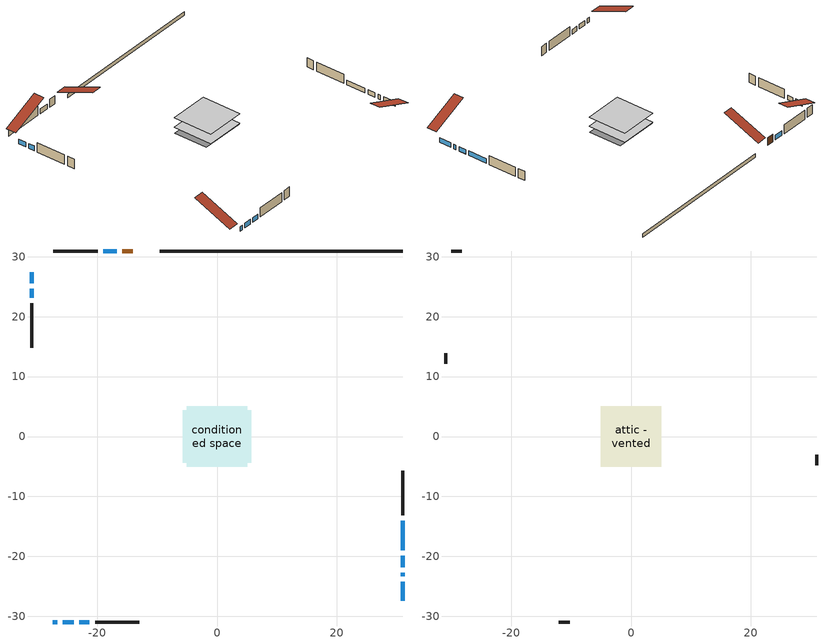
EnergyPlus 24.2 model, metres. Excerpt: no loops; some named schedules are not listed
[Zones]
conditioned space
 floor adiabatic (Floor2 construction): -5.02,-5.02 -5.02,5.02 5.02,5.02 5.02,-5.02 z0.45
 floor adiabatic (AdiabaticFloorConstruction): -5.08,-5.08 -5.08,5.08 5.08,5.08 5.08,-5.08 z0.45
 floor foundation (Slab1 construction): -5.74,-4.39 -5.74,4.39 5.74,4.39 5.74,-4.39 z-0.46
 wall outside (AdiabaticWallConstruction 1): -14.07,30.96 -15.78,30.96 z0.45:2.48
 wall outside (AdiabaticWallConstruction): -30.96,27.39 -30.96,25.56 / 30.96,-27.39 30.96,-24.26 / 30.96,-23.33 30.96,-22.76 / 30.96,-21.83 30.96,-19.92 / -27.39,-30.96 -26.68,-30.96 / -25.75,-30.96 -23.91,-30.96 / -22.98,-30.96 -21.28,-30.96 / -30.96,24.63 -30.96,23.18 / -16.7,30.96 -18.99,30.96 / 30.96,-18.99 30.96,-14.07 z0.45:1.67
 wall outside (Wall1 construction): -19.92,30.96 -27.32,30.96 / -20.36,-30.96 -12.95,-30.96 / -30.96,22.25 -30.96,14.85 / 30.96,-13.15 30.96,-5.74 z0.45:2.89
 wall foundation (FoundationWall1 construction): 30.96,30.96 -9.57,30.96 z-0.46:0.45
 window (WindowConstruction): -30.96,27.39 -30.96,25.56 z0.45:1.67
 window (WindowConstruction 3): 30.96,-27.39 30.96,-24.26 z0.45:1.67
 window (WindowConstruction 4): 30.96,-23.33 30.96,-22.76 z0.45:1.67
 window (WindowConstruction 5): 30.96,-21.83 30.96,-19.92 z0.45:1.67
 window (WindowConstruction 6): -27.39,-30.96 -26.68,-30.96 z0.45:1.67
 window (WindowConstruction 7): -25.75,-30.96 -23.91,-30.96 z0.45:1.67
 window (WindowConstruction 8): -22.98,-30.96 -21.29,-30.96 z0.45:1.67
 window (WindowConstruction 9): -30.96,24.63 -30.96,23.18 z0.45:1.67
 window (WindowConstruction 1): -16.7,30.96 -18.99,30.96 z0.45:1.67
 window (WindowConstruction 2): 30.96,-18.99 30.96,-14.07 z0.45:1.67
 door (Door): -14.07,30.96 -15.78,30.96 z0.45:2.48
 ceiling adiabatic (AdiabaticFloorConstruction): 5.08,-5.08 5.08,5.08 -5.08,5.08 -5.08,-5.08 z0.45
attic - vented
 floor to conditioned space (Floor1 construction Reversed): -5.08,-5.08 -5.08,5.08 5.08,5.08 5.08,-5.08 z2.89
 wall outside (Wall2 construction): -28.25,30.96 -30.04,30.96 / -12.03,-30.96 -10.24,-30.96 / -30.96,13.92 -30.96,12.13 / 30.96,-4.81 30.96,-3.03 z0.45:2.89
 roof outside (Roof1 construction): -13.14,30.96,2.89 -13.14,21.21,6.95 -10.5,21.21,6.95 -10.5,30.96,2.89; -28.32,-30.96,2.89 -28.32,-21.21,6.95 -30.96,-21.21,6.95 -30.96,-30.96,2.89; -30.96,28.32,2.89 -21.21,28.32,6.95 -21.21,30.96,6.95 -30.96,30.96,2.89; 30.96,-28.32,2.89 21.21,-28.32,6.95 21.21,-30.96,6.95 30.96,-30.96,2.89
[Building]
Building 1: Terrain=Suburbs
[Site:Location]
Ottawa Intl AP_ON: Latitude {deg}=45.32; Longitude {deg}=-75.67; Time Zone {hr}=-5; Elevation {m}=115; Keep Site Location Information=Yes
[Site:GroundTemperature:Shallow]
1.18808, -1.19398, -1.38475, -0.254337, 4.28362, 8.80044, 12.7163, 15.1969, 15.4076, 13.3901, 9.57408, 5.19582
[Site:WaterMainsTemperature]
Calculation Method=Schedule; Temperature Schedule=mains temperature schedule
[Material] Roughness=Rough; Thermal Absorptance=0.9
Name | Thickness {m} | Conductivity {W/m-K} | Density {kg/m3} | Specific Heat {J/kg-K} | Solar Absorptance | Visible Absorptance
asphalt or fiberglass shingles | 0.00635 | 0.162714 | 1121.4 | 1465.45 | 0.4 | 0.4
ceiling loosefill ins | 0.0846667 | 0.0480833 | 16.02 | 1046.75 | 0.7 | 0.7
ceiling stud and cavity | 0.1397 | 0.125732 | 65.682 | 1177.47 | 0.7 | 0.7
concrete 4.0 in. | 0.1016 | 1.803125 | 2242.8 | 837.4 | 0.7 | 0.7
concrete 8.0 in. | 0.2032 | 1.803125 | 2242.8 | 837.4 | 0.7 | 0.7
door material | 0.04445 | 0.188738 | 512.64 | 1214.23 | 0.7 | 0.7
exterior vertical ins | 0.00202101 | 0.029427 | 32.04 | 1214.23 | 0.7 | 0.7
floor covering | 0.0127 | 9.015625 | 54.468 | 1339.84 | 0.6 | 0.6
floor covering 1 | 0.0127 | 0.0433444 | 54.468 | 1339.84 | 0.6 | 0.6
floor rigid ins; wall rigid ins 1 | 0.512978 | 0.029427 | 32.04 | 1214.23 | 0.7 | 0.7
floor stud and cavity | 0.0889 | 0.62952 | 50.32683 | 1063.81 | 0.7 | 0.7
floor stud and cavity 1 | 0.1397 | 1.75129 | 37.0049 | 1207.88 | 0.7 | 0.7
furniture material conditioned space 1 | 0.1524 | 0.115458 | 640.8 | 1214.23 | 0.6 | 0.6
gypsum board | 0.0127 | 0.160291 | 801 | 837.4 | 0.6 | 0.6
gypsum board 1 | 0.0127 | 0.160291 | 801 | 837.4 | 0.7 | 0.7
osb sheathing 0.5 in. | 0.0127 | 0.115458 | 512.64 | 1214.23 | 0.7 | 0.7
osb sheathing 0.75 in. | 0.01905 | 0.115458 | 512.64 | 1214.23 | 0.7 | 0.7
wall rigid ins | 0.051816 | 0.029427 | 32.04 | 1214.23 | 0.7 | 0.7
wall stud and cavity | 0.1397 | 0.271713 | 139.0536 | 1170.24 | 0.7 | 0.7
wall stud and cavity 1 | 0.0889 | 6.9971 | 50.32683 | 1063.81 | 0.6 | 0.6
wall stud and cavity 2 | 0.0889 | 0.380278 | 52.3479 | 1209.89 | 0.7 | 0.7
wall stud and cavity 3 | 0.0889 | 0.391764 | 83.0341 | 1211.67 | 0.7 | 0.7
wood siding | 0.0254 | 0.102417 | 544.68 | 1172.36 | 0.4 | 0.4
wood siding 1 | 0.00254 | 0.102417 | 544.68 | 1172.36 | 0.4 | 0.4
wood siding 2; wood siding 3 | 0.0254 | 0.102417 | 544.68 | 1172.36 | 0.7 | 0.7
[WindowMaterial:SimpleGlazingSystem]
Name | U-Factor {W/m2-K} | Solar Heat Gain Coefficient
WindowMaterial | 2.941204 | 0.65
WindowMaterial 1 | 2.94859 | 0.64
WindowMaterial 2 | 2.94461 | 0.64
WindowMaterial 3 | 2.9077 | 0.61
WindowMaterial 4 | 1.782892 | 0.38
WindowMaterial 5 | 2.90089 | 0.68
WindowMaterial 6 | 2.95994 | 0.63
WindowMaterial 7 | 2.90203 | 0.68
WindowMaterial 8 | 2.90827 | 0.68
WindowMaterial 9 | 2.912814 | 0.67
[Construction]
AdiabaticFloorConstruction: floor stud and cavity 1, floor rigid ins, osb sheathing 0.75 in., floor covering 1
AdiabaticWallConstruction: wood siding 2, wall rigid ins 1, wall stud and cavity 2, gypsum board
AdiabaticWallConstruction 1: wood siding 3, wall rigid ins 1, wall stud and cavity 2, gypsum board
Door: door material
Floor1 construction Reversed: gypsum board, ceiling stud and cavity, ceiling loosefill ins
Floor2 construction: floor stud and cavity, floor covering
FoundationWall1 construction: concrete 8.0 in., gypsum board 1
furniture construction conditioned space 1: furniture material conditioned space 1
PartitionWallConstruction: gypsum board, wall stud and cavity 3, gypsum board
Roof1 construction: asphalt or fiberglass shingles
Slab1 construction: concrete 4.0 in.
Wall1 construction: wood siding, wall rigid ins, osb sheathing 0.5 in., wall stud and cavity, gypsum board
Wall2 construction: wood siding 1, wall stud and cavity 1
WindowConstruction: WindowMaterial
WindowConstruction 1: WindowMaterial 1
WindowConstruction 2: WindowMaterial 2
WindowConstruction 3: WindowMaterial 3
WindowConstruction 4: WindowMaterial 4
WindowConstruction 5: WindowMaterial 5
WindowConstruction 6: WindowMaterial 6
WindowConstruction 7: WindowMaterial 7
WindowConstruction 8: WindowMaterial 8
WindowConstruction 9: WindowMaterial 9
[Zone] Multiplier=1; Part of Total Floor Area=Yes
Name | Volume {m3}
attic - vented | 67.1258
conditioned space | 363.1
[Space]
Name | Zone | Volume {m3}
attic - vented 1 | attic - vented | 67.1258
conditioned space 1 | conditioned space | 363.1
[ZoneInfiltration:EffectiveLeakageArea]
infil attic - vented 1: Zone or Space=attic - vented 1; Schedule=Always On Discrete; Effective Air Leakage Area {cm2}=4341.89; Stack Coefficient=0.000452247; Wind Coefficient=1.43684e-05
[ZoneMixing]
whole house fan mix: Zone or Space=attic - vented; Schedule=Always On Continuous; Design Flow Rate Calculation Method=Flow/Zone; Design Flow Rate {m3/s}=0; Source Zone or Space=conditioned space
[SurfaceProperty:ExposedFoundationPerimeter]
Slab1: Exposed Perimeter Calculation Method=TotalExposedPerimeter; Total Exposed Perimeter {m}=40.538
[InternalMass] Zone or ZoneList=conditioned space; Space or SpaceList=conditioned space 1
Name | Construction | Surface Area {m2}
furniture mass conditioned space 1 | furniture construction conditioned space 1 | 121.956
partition wall mass | PartitionWallConstruction | 204
[Lights]
interior lighting: Zone or ZoneList or Space or SpaceList=conditioned space 1; Schedule=interior lighting schedule; Design Level Calculation Method=LightingLevel; Lighting Level {W}=343.2; Return Air Fraction=0; Fraction Radiant=0.6; Fraction Visible=0.2; Fraction Replaceable=1
[People]
occupants: Zone or ZoneList or Space or SpaceList=conditioned space 1; Number of People Schedule=occupants schedule; Number of People Calculation Method=People; Number of People=3; Fraction Radiant=0.314171; Sensible Heat Fraction=0.56303; Activity Level Schedule=occupants activity schedule; Carbon Dioxide Generation Rate {m3/s-W}=0; Enable ASHRAE 55 Comfort Warnings=No; Mean Radiant Temperature Calculation Type=EnclosureAveraged
[ElectricEquipment] Zone or ZoneList or Space or SpaceList=conditioned space 1; Design Level Calculation Method=EquipmentLevel
Name | Schedule | Design Level {W} | Fraction Latent | Fraction Radiant | Fraction Lost
clothes dryer | clothes dryer schedule | 140.772 | 0.015 | 0.081 | 0.85
clothes washer | clothes washer schedule | 32.1985 | 0.03 | 0.162 | 0.7
cooking range | cooking range schedule | 215.147 | 0.08 | 0.432 | 0.2
dishwasher | dishwasher schedule | 66.8632 | 0.3 | 0.18 | 0.4
fridge | fridge schedule | 72.9452 | 0 | 0.6 | 0
mech vent house fan | mech vent house fan schedule | 0 | 0 | 0 | 1
mech vent house fan cfis | mech vent house fan cfis schedule | 0 | 0 | 0 | 0
misc plug loads | misc plug loads schedule | 494.7 | 0.045 | 0.513 | 0.1
whole house fan | Always On Discrete | 0 | 0 | 0 | 1
[OtherEquipment] Zone or ZoneList or Space or SpaceList=conditioned space 1; Design Level Calculation Method=EquipmentLevel
Name | Fuel Type | Schedule | Design Level {W} | Fraction Latent | Fraction Radiant | Fraction Lost
clothes dryer 1 | Electricity | clothes dryer schedule | 0 | 0.015 | 0.081 | 0.85
cooking range 1 | Electricity | cooking range schedule | 0 | 0.08 | 0.432 | 0.2
general water use latent | None | general water use schedule | 62.594 | 1 | 0 | 0
general water use sensible | None | general water use schedule | -61.6891 | 0 | 0.6 | 0
mech vent house fan latent load | None | Always On Discrete | 0 | 1 | 0 | 0
mech vent house fan sensible load | None | Always On Discrete | 0 | 0 | 0 | 0
water heater energy adjustment1 | Electricity | Always On Discrete | 0.01 | 0 | 0 | 1
[ZoneInfiltration:DesignFlowRate] Zone or ZoneList or Space or SpaceList=conditioned space 1; Schedule=Always On Discrete; Design Flow Rate Calculation Method=Flow/Zone; Design Flow Rate {m3/s}=0
infil flow; natural vent flow; whole house fan flow
[ZoneControl:Thermostat]
conditioned space Thermostat: Zone or ZoneList=conditioned space; Control Type Schedule=conditioned space Thermostat Schedule; Control 1=conditioned space temperature setpoint; Temperature Difference Between Cutout And Setpoint {deltaC}=0
[ZoneHVAC:Baseboard:Convective:Electric]
electric baseboard: Availability Schedule=Always On Discrete; Heating Design Capacity {W}=16601.3; Efficiency=1
[AirLoopHVAC:UnitarySystem]
unit heater unitary system: Control Type=Load; Controlling Zone or Thermostat Location=conditioned space; Dehumidification Control Type=None; Availability Schedule=Always On Discrete; Supply Fan=unit heater supply fan; Fan Placement=BlowThrough; Supply Air Fan Operating Mode Schedule=unit heater auto fan schedule; Heating Coil=unit heater htg coil; DX Heating Coil Sizing Ratio=1; Use DOAS DX Cooling Coil=No; Minimum Supply Air Temperature {C}=2; Latent Load Control=SensibleOnlyLoadControl; Cooling Supply Air Flow Rate Method=None; Heating Supply Air Flow Rate Method=SupplyAirFlowRate; Heating Supply Air Flow Rate {m3/s}=0.00141584; No Load Supply Air Flow Rate Method=SupplyAirFlowRate; No Load Supply Air Flow Rate {m3/s}=0; No Load Supply Air Flow Rate Control Set To Low Speed=Yes; Maximum Supply Air Temperature {C}=48.8889; Maximum Outdoor Dry-Bulb Temperature for Supplemental Heater Operation {C}=21; Ancillary On-Cycle Electric Power {W}=0; Ancillary Off-Cycle Electric Power {W}=0
[Fan:SystemModel]
unit heater supply fan: Availability Schedule=Always On Discrete; Design Maximum Air Flow Rate {m3/s}=0.00141584; Speed Control Method=Discrete; Electric Power Minimum Flow Rate Fraction=0.2; Design Pressure Rise {Pa}=500; Motor Efficiency=1; Motor In Air Stream Fraction=1; Design Electric Power Consumption {W}=Autosize; Design Power Sizing Method=PowerPerFlow; Electric Power Per Unit Flow Rate {W/(m3/s)}=28251.7; Electric Power Per Unit Flow Rate Per Unit Pressure {W/((m3/s)-Pa)}=1.66667; Fan Total Efficiency=0.7; Motor Loss Radiative Fraction=0; Number of Speeds=1; Speed Flow Fraction 1=1; Speed Electric Power Fraction 1=1
[Coil:Heating:Fuel]
unit heater htg coil: Availability Schedule=Always On Discrete; Fuel Type=OtherFuel1; Burner Efficiency=0.3; Nominal Capacity {W}=0.293071; On Cycle Parasitic Electric Load {W}=0; Off Cycle Parasitic Fuel Load {W}=0
[Zone equipment]
conditioned space: electric baseboard, unit heater unitary system
[Foundation:Kiva]
Foundation Kiva 1: Initial Indoor Air Temperature {C}=18; Wall Height Above Grade {m}=0.450007; Wall Depth Below Slab {m}=0.2032; Custom Block Material Name 1=exterior vertical ins; Custom Block Depth 1 {m}=0.910011; Custom Block X Position 1 {m}=0.2159; Custom Block Z Position 1 {m}=0
[Foundation:Kiva:Settings]
Soil Conductivity {W/m-K}=0.849921; Soil Density {kg/m3}=1842.3; Soil Specific Heat {J/kg-K}=418.7; Ground Solar Absorptivity=0.9; Ground Thermal Absorptivity=0.9; Ground Surface Roughness {m}=0.03; Far-Field Width {m}=40; Deep-Ground Boundary Condition=ZeroFlux; Deep-Ground Depth {m}=40; Minimum Cell Dimension {m}=0.2; Maximum Cell Growth Coefficient=3; Simulation Timestep=Timestep
[Exterior:Lights]
exterior lighting: Schedule=exterior lighting schedule; Design Level {W}=75.6
[EnergyManagementSystem:GlobalVariable]
infil_program_Qfan
infil_program_Qinf
natural_vent_program_Qnv
natural_vent_program_Qwhf
[EnergyManagementSystem:Sensor]
Name | Output:Variable or Output:Meter Index Key | Output:Variable or Output:Meter
airflow_gain | infil flow | Infiltration Sensible Heat Gain Energy
airflow_gain_1 | natural vent flow | Infiltration Sensible Heat Gain Energy
airflow_gain_2 | whole house fan flow | Infiltration Sensible Heat Gain Energy
airflow_loss | infil flow | Infiltration Sensible Heat Loss Energy
airflow_loss_1 | natural vent flow | Infiltration Sensible Heat Loss Energy
airflow_loss_2 | whole house fan flow | Infiltration Sensible Heat Loss Energy
clg_load_cond |  | Cooling:EnergyTransfer:Zone:CONDITIONED SPACE
clg_sp_s; clg_sp_s_1 | cooling setpoint | Schedule Value
clothes_dryer_exhaust_0_sch_s | clothes dryer exhaust 0 schedule | Schedule Value
conditioned_space_clg_unmet_s | conditioned space | Zone Cooling Setpoint Not Met Time
conditioned_space_htg_unmet_s | conditioned space | Zone Heating Setpoint Not Met Time
cool_season | cooling season schedule | Schedule Value
fridge_tin_s | conditioned space | Zone Mean Air Temperature
htg_load_cond |  | Heating:EnergyTransfer:Zone:CONDITIONED SPACE
htg_sp_s; htg_sp_s_1 | heating setpoint | Schedule Value
ig_ee_conv | clothes dryer | Electric Equipment Convective Heating Energy
ig_ee_conv_2 | cooking range | Electric Equipment Convective Heating Energy
ig_ee_conv_4 | fridge | Electric Equipment Convective Heating Energy
ig_ee_conv_5 | misc plug loads | Electric Equipment Convective Heating Energy
ig_ee_conv_6 | whole house fan | Electric Equipment Convective Heating Energy
ig_ee_rad | clothes dryer | Electric Equipment Radiant Heating Energy
ig_ee_rad_2 | cooking range | Electric Equipment Radiant Heating Energy
ig_ee_rad_4 | fridge | Electric Equipment Radiant Heating Energy
ig_ee_rad_5 | misc plug loads | Electric Equipment Radiant Heating Energy
ig_ee_rad_6 | whole house fan | Electric Equipment Radiant Heating Energy
ig_lgt_conv | interior lighting | Lights Convective Heating Energy
ig_lgt_rad | interior lighting | Lights Radiant Heating Energy
ig_lgt_vis | interior lighting | Lights Visible Radiation Heating Energy
ig_oe_conv | clothes dryer 1 | Other Equipment Convective Heating Energy
ig_oe_conv_1 | cooking range 1 | Other Equipment Convective Heating Energy
ig_oe_conv_2 | general water use latent | Other Equipment Convective Heating Energy
ig_oe_conv_3 | general water use sensible | Other Equipment Convective Heating Energy
ig_oe_conv_4 | water heater energy adjustment1 | Other Equipment Convective Heating Energy
ig_oe_rad | clothes dryer 1 | Other Equipment Radiant Heating Energy
ig_oe_rad_1 | cooking range 1 | Other Equipment Radiant Heating Energy
ig_oe_rad_2 | general water use latent | Other Equipment Radiant Heating Energy
ig_oe_rad_3 | general water use sensible | Other Equipment Radiant Heating Energy
ig_oe_rad_4 | water heater energy adjustment1 | Other Equipment Radiant Heating Energy
ig_ppl_conv | occupants | People Convective Heating Energy
ig_ppl_rad | occupants | People Radiant Heating Energy
im_conv | furniture mass conditioned space 1 | Surface Inside Face Convection Heat Gain Energy
im_conv_1 | partition wall mass | Surface Inside Face Convection Heat Gain Energy
im_ig | furniture mass conditioned space 1 | Surface Inside Face Internal Gains Radiation Heat Gain Energy
im_ig_1 | partition wall mass | Surface Inside Face Internal Gains Radiation Heat Gain Energy
im_lgt | furniture mass conditioned space 1 | Surface Inside Face Lights Radiation Heat Gain Energy
im_lgt_1 | partition wall mass | Surface Inside Face Lights Radiation Heat Gain Energy
im_sol | furniture mass conditioned space 1 | Surface Inside Face Solar Radiation Heat Gain Energy
im_sol_1 | partition wall mass | Surface Inside Face Solar Radiation Heat Gain Energy
im_surf | furniture mass conditioned space 1 | Surface Inside Face Net Surface Thermal Radiation Heat Gain Energy
im_surf_1 | partition wall mass | Surface Inside Face Net Surface Thermal Radiation Heat Gain Energy
mv_conv | mech vent house fan | Electric Equipment Convective Heating Energy
mv_conv_1 | mech vent house fan cfis | Electric Equipment Convective Heating Energy
mv_conv_2 | mech vent house fan latent load | Other Equipment Convective Heating Energy
mv_conv_3 | mech vent house fan sensible load | Other Equipment Convective Heating Energy
mv_rad | mech vent house fan | Electric Equipment Radiant Heating Energy
mv_rad_1 | mech vent house fan cfis | Electric Equipment Radiant Heating Energy
mv_rad_2 | mech vent house fan latent load | Other Equipment Radiant Heating Energy
mv_rad_3 | mech vent house fan sensible load | Other Equipment Radiant Heating Energy
natural_vent_s | natural vent schedule | Schedule Value
out_pb_s |  | Site Outdoor Air Barometric Pressure
out_wt_s |  | Site Outdoor Air Humidity Ratio
site_vw_s |  | Site Wind Speed
ss_back_out | Window1 | Surface Window Shortwave from Zone Back Out Window Heat Transfer Rate
ss_back_out_1 | Window12 | Surface Window Shortwave from Zone Back Out Window Heat Transfer Rate
ss_back_out_2 | Window13 | Surface Window Shortwave from Zone Back Out Window Heat Transfer Rate
ss_back_out_3 | Window14 | Surface Window Shortwave from Zone Back Out Window Heat Transfer Rate
ss_back_out_4 | Window15 | Surface Window Shortwave from Zone Back Out Window Heat Transfer Rate
ss_back_out_5 | Window16 | Surface Window Shortwave from Zone Back Out Window Heat Transfer Rate
ss_back_out_6 | Window17 | Surface Window Shortwave from Zone Back Out Window Heat Transfer Rate
ss_back_out_7 | Window18 | Surface Window Shortwave from Zone Back Out Window Heat Transfer Rate
ss_back_out_8 | Window3 | Surface Window Shortwave from Zone Back Out Window Heat Transfer Rate
ss_back_out_9 | Window6 | Surface Window Shortwave from Zone Back Out Window Heat Transfer Rate
ss_conv | Door1 | Surface Inside Face Convection Heat Gain Energy
ss_conv_1 | Window1 | Surface Inside Face Convection Heat Gain Energy
ss_conv_10 | Window6 | Surface Inside Face Convection Heat Gain Energy
ss_conv_2 | Window12 | Surface Inside Face Convection Heat Gain Energy
ss_conv_3 | Window13 | Surface Inside Face Convection Heat Gain Energy
ss_conv_4 | Window14 | Surface Inside Face Convection Heat Gain Energy
ss_conv_5 | Window15 | Surface Inside Face Convection Heat Gain Energy
ss_conv_6 | Window16 | Surface Inside Face Convection Heat Gain Energy
ss_conv_7 | Window17 | Surface Inside Face Convection Heat Gain Energy
ss_conv_8 | Window18 | Surface Inside Face Convection Heat Gain Energy
ss_conv_9 | Window3 | Surface Inside Face Convection Heat Gain Energy
ss_ig | Door1 | Surface Inside Face Internal Gains Radiation Heat Gain Energy
ss_ig_1 | Window1 | Surface Inside Face Internal Gains Radiation Heat Gain Energy
ss_ig_10 | Window6 | Surface Inside Face Internal Gains Radiation Heat Gain Energy
ss_ig_2 | Window12 | Surface Inside Face Internal Gains Radiation Heat Gain Energy
ss_ig_3 | Window13 | Surface Inside Face Internal Gains Radiation Heat Gain Energy
ss_ig_4 | Window14 | Surface Inside Face Internal Gains Radiation Heat Gain Energy
ss_ig_5 | Window15 | Surface Inside Face Internal Gains Radiation Heat Gain Energy
ss_ig_6 | Window16 | Surface Inside Face Internal Gains Radiation Heat Gain Energy
ss_ig_7 | Window17 | Surface Inside Face Internal Gains Radiation Heat Gain Energy
ss_ig_8 | Window18 | Surface Inside Face Internal Gains Radiation Heat Gain Energy
ss_ig_9 | Window3 | Surface Inside Face Internal Gains Radiation Heat Gain Energy
ss_lgt | Door1 | Surface Inside Face Lights Radiation Heat Gain Energy
ss_sol | Door1 | Surface Inside Face Solar Radiation Heat Gain Energy
ss_surf | Door1 | Surface Inside Face Net Surface Thermal Radiation Heat Gain Energy
ss_surf_1 | Window1 | Surface Inside Face Net Surface Thermal Radiation Heat Gain Energy
ss_surf_10 | Window6 | Surface Inside Face Net Surface Thermal Radiation Heat Gain Energy
ss_surf_2 | Window12 | Surface Inside Face Net Surface Thermal Radiation Heat Gain Energy
ss_surf_3 | Window13 | Surface Inside Face Net Surface Thermal Radiation Heat Gain Energy
ss_surf_4 | Window14 | Surface Inside Face Net Surface Thermal Radiation Heat Gain Energy
ss_surf_5 | Window15 | Surface Inside Face Net Surface Thermal Radiation Heat Gain Energy
ss_surf_6 | Window16 | Surface Inside Face Net Surface Thermal Radiation Heat Gain Energy
ss_surf_7 | Window17 | Surface Inside Face Net Surface Thermal Radiation Heat Gain Energy
ss_surf_8 | Window18 | Surface Inside Face Net Surface Thermal Radiation Heat Gain Energy
ss_surf_9 | Window3 | Surface Inside Face Net Surface Thermal Radiation Heat Gain Energy
ss_trans_in | Window1 | Surface Window Transmitted Solar Radiation Rate
ss_trans_in_1 | Window12 | Surface Window Transmitted Solar Radiation Rate
ss_trans_in_2 | Window13 | Surface Window Transmitted Solar Radiation Rate
ss_trans_in_3 | Window14 | Surface Window Transmitted Solar Radiation Rate
ss_trans_in_4 | Window15 | Surface Window Transmitted Solar Radiation Rate
ss_trans_in_5 | Window16 | Surface Window Transmitted Solar Radiation Rate
ss_trans_in_6 | Window17 | Surface Window Transmitted Solar Radiation Rate
ss_trans_in_7 | Window18 | Surface Window Transmitted Solar Radiation Rate
ss_trans_in_8 | Window3 | Surface Window Transmitted Solar Radiation Rate
ss_trans_in_9 | Window6 | Surface Window Transmitted Solar Radiation Rate
ss_trans_out | Window1 | Surface Inside Face Initial Transmitted Diffuse Transmitted Out Window Solar Radiation Rate
ss_trans_out_1 | Window12 | Surface Inside Face Initial Transmitted Diffuse Transmitted Out Window Solar Radiation Rate
ss_trans_out_2 | Window13 | Surface Inside Face Initial Transmitted Diffuse Transmitted Out Window Solar Radiation Rate
ss_trans_out_3 | Window14 | Surface Inside Face Initial Transmitted Diffuse Transmitted Out Window Solar Radiation Rate
ss_trans_out_4 | Window15 | Surface Inside Face Initial Transmitted Diffuse Transmitted Out Window Solar Radiation Rate
ss_trans_out_5 | Window16 | Surface Inside Face Initial Transmitted Diffuse Transmitted Out Window Solar Radiation Rate
ss_trans_out_6 | Window17 | Surface Inside Face Initial Transmitted Diffuse Transmitted Out Window Solar Radiation Rate
ss_trans_out_7 | Window18 | Surface Inside Face Initial Transmitted Diffuse Transmitted Out Window Solar Radiation Rate
ss_trans_out_8 | Window3 | Surface Inside Face Initial Transmitted Diffuse Transmitted Out Window Solar Radiation Rate
ss_trans_out_9 | Window6 | Surface Inside Face Initial Transmitted Diffuse Transmitted Out Window Solar Radiation Rate
s_conv | Floor1 | Surface Inside Face Convection Heat Gain Energy
s_conv_1 | Floor2 | Surface Inside Face Convection Heat Gain Energy
s_conv_2 | FoundationWall1 | Surface Inside Face Convection Heat Gain Energy
s_conv_3 | inferred conditioned ceiling | Surface Inside Face Convection Heat Gain Energy
s_conv_4 | inferred conditioned floor | Surface Inside Face Convection Heat Gain Energy
s_conv_5 | Slab1 | Surface Inside Face Convection Heat Gain Energy
s_conv_6 | Wall1:0 | Surface Inside Face Convection Heat Gain Energy
s_conv_7 | Wall1:180 | Surface Inside Face Convection Heat Gain Energy
s_conv_8 | Wall1:270 | Surface Inside Face Convection Heat Gain Energy
s_conv_9 | Wall1:90 | Surface Inside Face Convection Heat Gain Energy
s_ig | Floor1 | Surface Inside Face Internal Gains Radiation Heat Gain Energy
s_ig_1 | Floor2 | Surface Inside Face Internal Gains Radiation Heat Gain Energy
s_ig_2 | FoundationWall1 | Surface Inside Face Internal Gains Radiation Heat Gain Energy
s_ig_3 | inferred conditioned ceiling | Surface Inside Face Internal Gains Radiation Heat Gain Energy
s_ig_4 | inferred conditioned floor | Surface Inside Face Internal Gains Radiation Heat Gain Energy
s_ig_5 | Slab1 | Surface Inside Face Internal Gains Radiation Heat Gain Energy
s_ig_6 | Wall1:0 | Surface Inside Face Internal Gains Radiation Heat Gain Energy
s_ig_7 | Wall1:180 | Surface Inside Face Internal Gains Radiation Heat Gain Energy
s_ig_8 | Wall1:270 | Surface Inside Face Internal Gains Radiation Heat Gain Energy
s_ig_9 | Wall1:90 | Surface Inside Face Internal Gains Radiation Heat Gain Energy
s_lgt | Floor1 | Surface Inside Face Lights Radiation Heat Gain Energy
